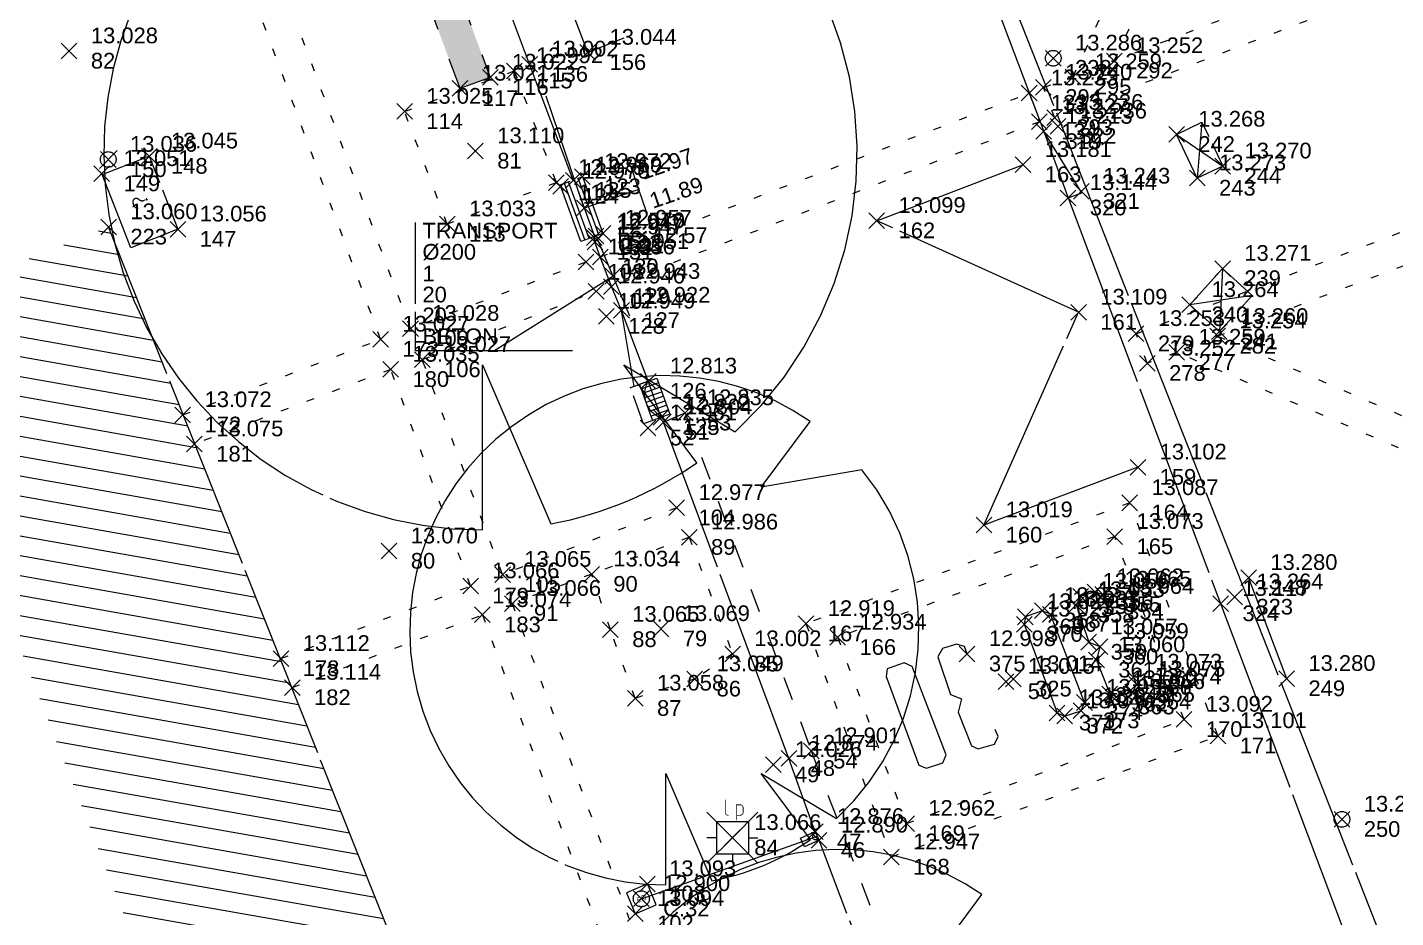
# Model space of a CAD drawing. Header units: metres. Extents: x 1223562 to 1223801, y 7191360 to 7191620.
# Drawn here: x 1223744.37 to 1223761.81, y 7191598.03 to 7191609.38 of the extents above; entities that cross this region are included whole.
import ezdxf
from ezdxf.enums import TextEntityAlignment as Align

# ---------------------------------------------------------------- set-up
doc = ezdxf.new("R2010")
doc.units = ezdxf.units.M
doc.header["$PDMODE"] = 3
doc.header["$PDSIZE"] = 0.1
for name, pattern in [('LL_0822', [2.5, 2.5, 0]), ('LL_0824', [0.35, 0.1, -0.25]), ('LL_0828', [0.8, 0.4, -0.4]), ('LL_0829', [0.6, 0.3, -0.3]), ('ML_0862', [1, 0.5, -0.5]), ('ML_2576', [2.5, 2.5, 0]), ('ML_2577', [2.5, 2.5, 0]), ('RL_1105', [2.5, 2.5, 0]), ('Socle_Continu', [2.5, 2.5, 0]), ('YL_2901', [2.5, 2.5, 0])]:
    doc.linetypes.add(name, pattern=pattern)
for name, color, linetype, lineweight in [('BATIH_SCS', 201, 'Socle_Continu', 13), ('EAUPO_SCS', 140, 'Socle_Continu', 13), ('ECPUB_SCS', 30, 'Socle_Continu', 13), ('INDET_SCS', 7, 'Socle_Continu', 13), ('JARDI_SCS', 82, 'Socle_Continu', 13), ('MARQU_PSS', 7, 'Socle_Continu', 13), ('MARQU_SCS', 7, 'Socle_Continu', 13), ('MOBUR_SCS', 251, 'Socle_Continu', 13), ('SIGTA_SCI', 7, 'Socle_Continu', 13), ('SIGTM_SCI', 1, 'Socle_Continu', 13), ('SIGTO_SCI', 255, 'Socle_Continu', 13), ('VOIRH_SCS', 7, 'Socle_Continu', 13), ('VOIRI_SCS', 7, 'Socle_Continu', 13)]:
    doc.layers.add(name, color=color, linetype=linetype, lineweight=lineweight)
for name, color, linetype, lineweight, true_color in [('BATIM_SCS', 7, 'Socle_Continu', 13, 0xdf7fff), ('EAUPL_PSI', 5, 'Socle_Continu', 13, 0x0000ff), ('EAUPL_SCI', 5, 'Socle_Continu', 13, 0x0000ff), ('EAUPL_SCS', 5, 'Socle_Continu', 13, 0x0000ff), ('EAUPL_SCT', 5, 'Socle_Continu', 13, 0x0000ff), ('SIGTS_PSS', 7, 'Socle_Continu', 13, 0x9966cc)]:
    doc.layers.add(name, color=color, linetype=linetype, lineweight=lineweight, true_color=true_color)
doc.styles.add('Reseaux', font='arial.ttf')
doc.styles.get("Standard").update_dxf_attribs({"font": 'arial.ttf'})
doc.styles.add('Style_1', font='WINGDNG2.TTF')
doc.styles.add('Style_2', font='WINGDNG3.TTF')
doc.linetypes.add('BL_0068', pattern='A,0.508,-0.254,["}",Style_2,S=0.254,R=0,X=-0.2,Y=-0.12],0.254', length=1.016)
doc.linetypes.add('BL_0101', pattern='A,3,-0.2,0.2,-0.381,["ep",Standard,S=0.254,R=0,X=-0.2,Y=-0.1],-0.381,0.2,-0.2', length=4.562)
doc.linetypes.add('NL_0902', pattern='A,0,["U",Style_1,S=0.127,R=0,X=-0.105,Y=-0.085],1', length=1)

# ---------------------------------------------------------------- blocks, each defined once
blk = doc.blocks.new('YP_1521')
at = {"layer": 'SIGTO_SCI', "color": 7, "linetype": 'Socle_Continu'}
blk.add_point((0, 0), dxfattribs=at)
at = {"layer": 'SIGTA_SCI', "linetype": 'Socle_Continu'}
blk.add_attdef('ALT', (0.278, 0.099), '', height=0.2, dxfattribs=at)
at = {"layer": 'SIGTA_SCI', "linetype": 'Socle_Continu', "flags": 9}
blk.add_attdef('CALQUE_ALT', (1.69, -1.18), '', height=0.2, dxfattribs=at)
at = {"layer": 'SIGTM_SCI', "linetype": 'Socle_Continu'}
blk.add_attdef('MAT', (0.278, -0.223), '', height=0.2, dxfattribs=at)
at = {"layer": 'SIGTM_SCI', "linetype": 'Socle_Continu', "flags": 9}
blk.add_attdef('CALQUE_MAT', (1.69, -1.501), '', height=0.2, dxfattribs=at)
at = {"layer": 'SIGTO_SCI', "linetype": 'Socle_Continu', "flags": 9}
for tag, p in [('ID', (1.69, 0.105)), ('NATURE', (1.69, -0.216)), ('FAMILLE', (1.69, -0.538)), ('CALQUE', (1.69, -0.859)), ('PCRS', (1.69, -1.823))]:
    blk.add_attdef(tag, p, '', height=0.2, dxfattribs=at)
blk = doc.blocks.new('BP_0091')
at = {"layer": 'EAUPL_SCS', "linetype": 'Socle_Continu'}
h = blk.add_hatch(color=256, dxfattribs=at)
h.dxf.hatch_style = 1
h.paths.add_polyline_path([(0.094, 0), (0.906, 0, 0.388383)])
blk.add_line((0.906, 0), (0.094, 0), dxfattribs=at)
at = {"layer": 'EAUPL_SCS', "linetype": 'Socle_Continu', "flags": 128}
blk.add_lwpolyline([(0, 0), (0, 0.505), (1, 0.505), (1, 0)], close=True, dxfattribs=at)
at = {"layer": 'EAUPL_SCS', "linetype": 'Socle_Continu'}
blk.add_arc((0.5, -0.444), 0.602, 47.5494, 132.4506, dxfattribs=at)
at = {"layer": 'EAUPL_SCS', "linetype": 'Socle_Continu', "flags": 9}
for tag, p in [('ID', (1.448, 0.909)), ('NATURE', (1.448, 0.587)), ('FAMILLE', (1.448, 0.266)), ('CALQUE', (1.448, -0.055)), ('PCRS', (1.448, -0.377))]:
    blk.add_attdef(tag, p, '', height=0.2, dxfattribs=at)
blk = doc.blocks.new('TP_1202')
at = {"layer": 'JARDI_SCS', "linetype": 'Socle_Continu', "flags": 128}
blk.add_lwpolyline([(0.3101, -0.3354, 0.396139), (0.3553, 0.2812), (0.1772, 0.2506), (0.2638, 0.3665, 1.3671), (0.0084, -0.4525), (0.0084, -0.2556), (0.09, -0.4455, 0.10638), (0.2645, -0.3725), (0.1772, -0.2556)], format="xyb", close=True, dxfattribs=at)
at = {"layer": 'JARDI_SCS', "linetype": 'Socle_Continu', "flags": 9}
for tag, p in [('ID', (1.0001, 0.2274)), ('NATURE', (1.0001, -0.0939)), ('FAMILLE', (1.0001, -0.4152)), ('CALQUE', (1.0001, -0.7365)), ('PCRS', (1.0001, -1.0577))]:
    blk.add_attdef(tag, p, '', height=0.2, dxfattribs=at)
blk = doc.blocks.new('GP_0481')
at = {"layer": 'ECPUB_SCS', "linetype": 'Socle_Continu'}
for p, q in [((-0.325, 0.325), (0, 0)), ((0.203, 0.203), (-0.203, 0.203)), ((-0.203, 0.203), (-0.203, -0.203)), ((0, 0), (0.325, 0.325)), ((0.203, 0.203), (0.203, -0.203)), ((0, 0), (-0.325, -0.325)), ((-0.203, 0), (-0.325, 0)), ((0.325, -0.325), (0, 0)), ((0.203, 0), (0.325, 0)), ((-0.203, -0.203), (0.203, -0.203)), ((0, -0.203), (0, -0.325))]:
    blk.add_line(p, q, dxfattribs=at)
at = {"layer": 'ECPUB_SCS', "linetype": 'Socle_Continu', "const_width": 0.01, "flags": 128}
for points in [[(-0.092, 0.487), (-0.092, 0.321, 0.378783), (-0.059, 0.287), (-0.048, 0.287)], [(0.048, 0.22), (0.048, 0.42), (0.098, 0.42, -0.410802), (0.137, 0.381), (0.137, 0.323, -0.396178), (0.098, 0.287), (0.059, 0.287)]]:
    blk.add_lwpolyline(points, format="xyb", dxfattribs=at)
at = {"layer": 'ECPUB_SCS', "linetype": 'Socle_Continu', "flags": 9}
for tag, p in [('ID', (0.722, 0.587)), ('NATURE', (0.722, 0.266)), ('FAMILLE', (0.722, -0.055)), ('CALQUE', (0.722, -0.377)), ('PCRS', (0.722, -0.698))]:
    blk.add_attdef(tag, p, '', height=0.2, dxfattribs=at)
blk = doc.blocks.new('BP_0084')
at = {"layer": 'EAUPL_SCS', "linetype": 'Socle_Continu'}
blk.add_lwpolyline([(0, 0), (1, 0), (1, 1), (0, 1)], close=True, dxfattribs=at)
at = {"layer": 'EAUPL_SCS', "linetype": 'Socle_Continu', "const_width": 0.0235, "flags": 128}
for points in [[(0.464, 0.398), (0.376, 0.398, -0.424), (0.323, 0.451), (0.323, 0.54, -0.997785), (0.464, 0.54), (0.464, 0.504), (0.341, 0.504)], [(0.552, 0.292), (0.552, 0.61), (0.631, 0.61, -0.410802), (0.693, 0.548), (0.693, 0.457, -0.396178), (0.631, 0.398), (0.57, 0.398)]]:
    blk.add_lwpolyline(points, format="xyb", dxfattribs=at)
at = {"layer": 'EAUPL_SCS', "linetype": 'Socle_Continu'}
blk.add_circle((0.5, 0.5), 0.353, dxfattribs=at)
at = {"layer": 'EAUPL_SCS', "linetype": 'Socle_Continu', "flags": 9}
for tag, p in [('ID', (1.321, 1.197)), ('NATURE', (1.321, 0.875)), ('FAMILLE', (1.321, 0.554)), ('CALQUE', (1.321, 0.233)), ('PCRS', (1.321, -0.088)), ('TYPE', (1.321, -0.41))]:
    blk.add_attdef(tag, p, '', height=0.2, dxfattribs=at)
blk = doc.blocks.new('BP_0089')
at = {"layer": 'EAUPL_SCS', "linetype": 'Socle_Continu'}
for p, q in [((1, 0.813), (-0.001, 0.812)), ((0, 0.625), (1, 0.626)), ((1, 0.376), (0, 0.375)), ((0, 0.187), (1, 0.188))]:
    blk.add_line(p, q, dxfattribs=at)
at = {"layer": 'EAUPL_SCS', "linetype": 'Socle_Continu', "flags": 128}
blk.add_lwpolyline([(0, 0), (-0.001, 1), (0.999, 1), (1, 0.001)], close=True, dxfattribs=at)
at = {"layer": 'EAUPL_SCS', "linetype": 'Socle_Continu', "flags": 9}
for tag, p in [('ID', (1.216, 0.998)), ('NATURE', (1.216, 0.676)), ('FAMILLE', (1.216, 0.355)), ('CALQUE', (1.216, 0.034)), ('PCRS', (1.216, -0.287))]:
    blk.add_attdef(tag, p, '', height=0.2, dxfattribs=at)
blk = doc.blocks.new('BP_0093')
at = {"layer": 'EAUPL_SCS', "linetype": 'Socle_Continu'}
for p, q in [((1, 0.243), (0, 0.243)), ((0, 0), (1, 0)), ((0.125, 0.243), (0.125, -0.243)), ((0.25, -0.243), (0.25, 0.243)), ((0.375, 0.243), (0.375, -0.243)), ((0.5, -0.243), (0.5, 0.243)), ((0.625, 0.243), (0.625, -0.243)), ((0.75, -0.243), (0.75, 0.243)), ((0.875, 0.243), (0.875, -0.243))]:
    blk.add_line(p, q, dxfattribs=at)
at = {"layer": 'EAUPL_SCS', "linetype": 'Socle_Continu', "flags": 128}
blk.add_lwpolyline([(1, -0.243), (0, -0.243), (0, 0.485), (1, 0.485)], close=True, dxfattribs=at)
at = {"layer": 'EAUPL_SCS', "linetype": 'Socle_Continu'}
blk.add_arc((0.5, -0.394), 0.636, 38.2258, 141.7742, dxfattribs=at)
at = {"layer": 'EAUPL_SCS', "linetype": 'Socle_Continu', "flags": 9}
for tag, p in [('ID', (1.496, 0.814)), ('NATURE', (1.496, 0.492)), ('FAMILLE', (1.496, 0.171)), ('CALQUE', (1.496, -0.15)), ('PCRS', (1.496, -0.471))]:
    blk.add_attdef(tag, p, '', height=0.2, dxfattribs=at)
blk = doc.blocks.new('LP_0841')
at = {"layer": 'VOIRI_SCS', "linetype": 'Socle_Continu', "flags": 128}
blk.add_lwpolyline([(0, 0), (0, 0.5), (1, 0)], dxfattribs=at)
at = {"layer": 'VOIRI_SCS', "linetype": 'Socle_Continu', "flags": 9}
for tag, p in [('ID', (1.428, 0.548)), ('NATURE', (1.428, 0.227)), ('FAMILLE', (1.428, -0.095)), ('CALQUE', (1.428, -0.416)), ('PCRS', (1.428, -0.737))]:
    blk.add_attdef(tag, p, '', height=0.2, dxfattribs=at)
blk = doc.blocks.new('KP_0764')
at = {"layer": 'INDET_SCS', "linetype": 'Socle_Continu', "flags": 128}
blk.add_lwpolyline([(0, 1), (1, 1), (1, 0), (0, 0)], close=True, dxfattribs=at)
blk.add_lwpolyline([(0.437, 0.578, -1), (0.562, 0.578, -0.209077), (0.53, 0.497, 0.201083), (0.5, 0.426), (0.5, 0.391)], format="xyb", dxfattribs=at)
at = {"layer": 'INDET_SCS', "linetype": 'Socle_Continu'}
blk.add_lwpolyline([(0.494, 0.365, 0.098491), (0.493, 0.362, 0.098491), (0.492, 0.359, 0.098491), (0.493, 0.356, 0.098491), (0.494, 0.354, 0.098491), (0.497, 0.352, 0.098491), (0.5, 0.352, 0.098491), (0.503, 0.352, 0.098491), (0.506, 0.354, 0.098491), (0.507, 0.356, 0.098491), (0.508, 0.359, 0.098491), (0.507, 0.362, 0.098491), (0.506, 0.365, 0.098491), (0.503, 0.367, 0.098491), (0.5, 0.367, 0.098491), (0.497, 0.367, 0.098491)], format="xyb", close=True, dxfattribs=at)
blk.add_lwpolyline([(0.494, 0.365, 0.098491), (0.493, 0.362, 0.098491), (0.492, 0.359, 0.098491), (0.493, 0.356, 0.098491), (0.494, 0.354, 0.098491), (0.497, 0.352, 0.098491), (0.5, 0.352, 0.098491), (0.503, 0.352, 0.098491), (0.506, 0.354, 0.098491), (0.507, 0.356, 0.098491), (0.508, 0.359, 0.098491), (0.507, 0.362, 0.098491), (0.506, 0.365, 0.098491), (0.503, 0.367, 0.098491), (0.5, 0.367, 0.098491), (0.497, 0.367, 0.098491)], format="xyb", close=True, dxfattribs=at)
at = {"layer": 'INDET_SCS', "linetype": 'Socle_Continu', "flags": 9}
for tag, p in [('ID', (1.453, 0.86)), ('NATURE', (1.453, 0.539)), ('FAMILLE', (1.453, 0.218)), ('CALQUE', (1.453, -0.103)), ('PCRS', (1.453, -0.425))]:
    blk.add_attdef(tag, p, '', height=0.2, dxfattribs=at)
blk = doc.blocks.new('AP_0001')
at = {"layer": 'EAUPO_SCS', "linetype": 'Socle_Continu'}
blk.add_line((0.113, 0.113), (-0.113, -0.113), dxfattribs=at)
blk.add_circle((0, 0), 0.1, dxfattribs=at)
at = {"layer": 'EAUPO_SCS', "linetype": 'Socle_Continu', "flags": 9}
for tag, p in [('ID', (0.809, 0.507)), ('NATURE', (0.809, 0.186)), ('FAMILLE', (0.809, -0.135)), ('CALQUE', (0.809, -0.456)), ('PCRS', (0.809, -0.778))]:
    blk.add_attdef(tag, p, '', height=0.2, dxfattribs=at)
blk = doc.blocks.new('LP_0843')
at = {"layer": 'VOIRI_SCS', "linetype": 'Socle_Continu'}
blk.add_circle((0, 0), 0.1, dxfattribs=at)
at = {"layer": 'VOIRI_SCS', "linetype": 'Socle_Continu', "flags": 9}
for tag, p in [('ID', (0.829, 0.061)), ('NATURE', (0.829, -0.26)), ('FAMILLE', (0.829, -0.582)), ('CALQUE', (0.829, -0.903)), ('PCRS', (0.829, -1.224))]:
    blk.add_attdef(tag, p, '', height=0.2, dxfattribs=at)
blk = doc.blocks.new('NP_0936')
at = {"layer": 'MOBUR_SCS', "linetype": 'Socle_Continu'}
for p, q in [((0, 0), (1, 1)), ((0, 1), (1, 0))]:
    blk.add_line(p, q, dxfattribs=at)
at = {"layer": 'MOBUR_SCS', "linetype": 'Socle_Continu', "flags": 128}
blk.add_lwpolyline([(1, 0), (0, 0), (0, 1), (1, 1)], close=True, dxfattribs=at)
at = {"layer": 'MOBUR_SCS', "linetype": 'Socle_Continu', "flags": 9}
for tag, p in [('ID', (1.232, 0.847)), ('NATURE', (1.232, 0.525)), ('FAMILLE', (1.232, 0.204)), ('CALQUE', (1.232, -0.117)), ('PCRS', (1.232, -0.438))]:
    blk.add_attdef(tag, p, '', height=0.2, dxfattribs=at)
blk = doc.blocks.new('LP_0842')
at = {"layer": 'VOIRI_SCS', "linetype": 'Socle_Continu', "flags": 128}
blk.add_lwpolyline([(1, 0), (1, 0.5), (0, 0)], dxfattribs=at)
at = {"layer": 'VOIRI_SCS', "linetype": 'Socle_Continu', "flags": 9}
for tag, p in [('ID', (1.488, 0.614)), ('NATURE', (1.488, 0.292)), ('FAMILLE', (1.488, -0.029)), ('CALQUE', (1.488, -0.35)), ('PCRS', (1.488, -0.672))]:
    blk.add_attdef(tag, p, '', height=0.2, dxfattribs=at)
blk = doc.blocks.new('BP_2051')
at = {"layer": 'EAUPL_PSI', "linetype": 'Socle_Continu'}
blk.add_line((0.733, 0), (0, 0), dxfattribs=at)
at = {"layer": 'EAUPL_PSI', "linetype": 'Socle_Continu', "flags": 128}
blk.add_lwpolyline([(0.733, -0.3), (0.733, 0.3)], dxfattribs=at)
at = {"layer": 'EAUPL_PSI', "linetype": 'Socle_Continu'}
blk.add_point((0, 0), dxfattribs=at)
for tag, p in [('TAMPON', (0.824, 0.196)), ('RADIER', (0.824, -0.192))]:
    blk.add_attdef(tag, text='', height=0.2, dxfattribs=at).set_placement(p, align=Align.MIDDLE_LEFT)
at = {"layer": 'EAUPL_PSI', "linetype": 'Socle_Continu', "style": 'Reseaux', "flags": 9}
for tag, p in [('ID', (2.428, 0.07)), ('NATURE', (2.428, -0.251))]:
    blk.add_attdef(tag, p, '', height=0.2, dxfattribs=at)
at = {"layer": 'EAUPL_PSI', "linetype": 'Socle_Continu', "flags": 9}
for tag, p in [('FAMILLE', (2.428, -0.573)), ('CALQUE', (2.428, -0.894)), ('PCRS', (2.428, -1.215))]:
    blk.add_attdef(tag, p, '', height=0.2, dxfattribs=at)
blk = doc.blocks.new('BP_0095')
at = {"layer": 'EAUPL_SCI', "linetype": 'Socle_Continu'}
blk.add_point((0, 0), dxfattribs=at)
at = {"layer": 'EAUPL_SCI', "linetype": 'Socle_Continu', "insert": (0.268, 0.01), "char_height": 0.2, "attachment_point": 4}
blk.add_mtext_dynamic_manual_height_columns('\\pxql;Fe:', width=0.46273, gutter_width=1, heights=[0], dxfattribs=at)
at = {"layer": 'EAUPL_SCI', "linetype": 'Socle_Continu'}
blk.add_attdef('FE', text='', height=0.2, dxfattribs=at).set_placement((0.722, 0.01), align=Align.MIDDLE_LEFT)
at = {"layer": 'EAUPL_SCI', "linetype": 'Socle_Continu', "style": 'Reseaux', "flags": 9}
for tag, p in [('ID', (1.737, -0.12)), ('NATURE', (1.737, -0.441))]:
    blk.add_attdef(tag, p, '', height=0.2, dxfattribs=at)
at = {"layer": 'EAUPL_SCI', "linetype": 'Socle_Continu', "flags": 9}
for tag, p in [('FAMILLE', (1.737, -0.763)), ('CALQUE', (1.737, -1.084)), ('PCRS', (1.737, -1.405))]:
    blk.add_attdef(tag, p, '', height=0.2, dxfattribs=at)
blk = doc.blocks.new('*U143')
at = {"layer": 'EAUPL_SCI', "linetype": 'Socle_Continu'}
blk.add_line((-1.516, -0.955), (0, 0), dxfattribs=at)
at = {"layer": 'EAUPL_SCI', "linetype": 'Socle_Continu', "flags": 128}
blk.add_lwpolyline([(-0.516, -0.955), (-2.516, -0.955), (-2.516, 0.684)], dxfattribs=at)
at = {"layer": 'EAUPL_SCI', "linetype": 'Socle_Continu'}
blk.add_point((0, 0), dxfattribs=at)
at = {"layer": 'EAUPL_SCI', "linetype": 'Socle_Continu', "flags": 9}
for tag, p in [('ID', (2.47, 1.418)), ('NATURE', (2.47, 1.097)), ('FAMILLE', (2.47, 0.776)), ('CALQUE', (2.47, 0.454))]:
    blk.add_attdef(tag, p, '', height=0.2, dxfattribs=at)
at = {"layer": 'EAUPL_SCI', "linetype": 'Socle_Continu'}
for tag, p in [('TYPE', (-2.427, 0.478)), ('DIAM', (-2.427, 0.208)), ('NBR', (-2.427, -0.07)), ('LARG', (-2.427, -0.336)), ('HAUT', (-2.427, -0.602)), ('MATER', (-2.427, -0.868))]:
    blk.add_attdef(tag, p, '', height=0.2, dxfattribs=at)

msp = doc.modelspace()

# ---------------------------------------------------------------- hatches: boundary and pattern name
at = {"layer": 'BATIH_SCS', "linetype": 'Socle_Continu'}
h = msp.add_hatch(dxfattribs=at)
h.set_pattern_fill('RL_1107', color=256, angle=305, pattern_type=2)
h.set_pattern_definition([(350, (0, 0), (0.043412044417, 0.246201938253), [])])
h.paths.add_polyline_path([(1223745.405, 7191606.831), (1223742.617, 7191605.723), (1223747.24, 7191593.865), (1223750.272, 7191585.197), (1223753.355, 7191586.401), (1223749.971, 7191594.871), (1223750.055, 7191594.902), (1223749.893, 7191595.342), (1223749.253, 7191597.097), (1223749.03, 7191597.711)])
h.paths.add_polyline_path([(1223749.174, 7191596.629), (1223749.214, 7191596.518), (1223749.128, 7191596.55)], flags=16)
h.paths.add_polyline_path([(1223751.222, 7191591.491), (1223751.276, 7191591.357), (1223751.169, 7191591.392)], flags=16)
h.paths.add_polyline_path([(1223751.628, 7191590.127), (1223751.682, 7191589.992), (1223751.575, 7191590.028)], flags=16)
at = {"layer": 'VOIRH_SCS', "linetype": 'Socle_Continu'}
h = msp.add_hatch(dxfattribs=at)
h.set_pattern_fill('LL_0828', color=256, pattern_type=2)
h.set_pattern_definition([(0, (0, 0), (0, 0.1099852), [0.0635, -0.127]), (120, (0, 0), (-0.0952499772403, -0.0549926), [0.0635, -0.127]), (60, (0.0635, 0), (-0.0952499772403, 0.0549926), [0.0635, -0.127])])
h.paths.add_polyline_path([(1223756.106, 7191613.889), (1223755.738, 7191613.747), (1223756.665, 7191611.202), (1223757.068, 7191611.359)])
h.paths.add_polyline_path([(1223750.268, 7191608.738), (1223749.884, 7191608.597), (1223748.935, 7191611.127), (1223749.33, 7191611.281)])
h.paths.add_polyline_path([(1223773.638, 7191567.527), (1223774.009, 7191567.694), (1223774.374, 7191566.862), (1223774.755, 7191566.044), (1223775.18, 7191565.272), (1223775.679, 7191564.559), (1223775.355, 7191564.321), (1223774.826, 7191565.063), (1223774.385, 7191565.854), (1223773.987, 7191566.695)])
h.paths.add_polyline_path([(1223767.145, 7191564.407), (1223767.508, 7191564.565), (1223768.539, 7191562.053), (1223768.158, 7191561.915)])

# ---------------------------------------------------------------- linework, layer by layer
at = {"layer": 'BATIM_SCS', "linetype": 'RL_1105'}
msp.add_polyline3d([(1223750.272, 7191585.197, 13.307), (1223753.355, 7191586.401, 13.29), (1223749.971, 7191594.871, 13.169), (1223750.055, 7191594.902, 13.161), (1223749.893, 7191595.342, 13.157), (1223749.253, 7191597.097, 13.142), (1223749.03, 7191597.711, 13.149), (1223745.405, 7191606.831, 13.06)], dxfattribs=at)
at = {"layer": 'EAUPL_SCS', "linetype": 'BL_0068'}
msp.add_polyline3d([(1223752.194, 7191598.268, 12.9), (1223754.434, 7191599.068, 12.883)], dxfattribs=at)
at = {"layer": 'EAUPL_SCT', "linetype": 'BL_0101'}
for points in [[(1223751.467, 7191607.072, 11.89), (1223750.98, 7191608.499, 11.89)], [(1223752.046, 7191605.695, 12.57), (1223751.617, 7191606.716, 12.57)]]:
    msp.add_polyline3d(points, dxfattribs=at)
at = {"layer": 'MARQU_PSS', "color": 40, "linetype": 'ML_2576', "true_color": 0xffbf00}
msp.add_polyline3d([(1223758.521, 7191603.769, 13.102), (1223756.559, 7191603.032, 13.019), (1223757.765, 7191605.743, 13.109), (1223755.194, 7191606.911, 13.099), (1223757.057, 7191607.625, 13.181)], dxfattribs=at)
at = {"layer": 'MARQU_PSS', "linetype": 'ML_2577'}
for points in [[(1223758.106, 7191602.055, 13.064), (1223758.072, 7191602.147, 13.065), (1223757.973, 7191602.179, 13.062), (1223757.794, 7191602.122, 13.056), (1223757.734, 7191602.014, 13.053), (1223757.896, 7191601.539, 13.057), (1223758.037, 7191601.482, 13.059), (1223757.994, 7191601.311, 13.06), (1223758.162, 7191600.88, 13.062), (1223758.246, 7191600.842, 13.066), (1223758.457, 7191600.904, 13.074), (1223758.504, 7191601, 13.075), (1223758.464, 7191601.091, 13.073)], [(1223756.345, 7191601.39, 12.998), (1223756.31, 7191601.482, 12.997), (1223756.211, 7191601.514, 12.994), (1223756.033, 7191601.457, 12.986), (1223755.973, 7191601.35, 12.982), (1223756.135, 7191600.874, 12.988), (1223756.275, 7191600.817, 12.993), (1223756.232, 7191600.646, 12.991), (1223756.4, 7191600.216, 12.996), (1223756.485, 7191600.178, 12.998), (1223756.695, 7191600.239, 13.006), (1223756.742, 7191600.336, 13.008), (1223756.702, 7191600.426, 13.007)]]:
    msp.add_polyline3d(points, dxfattribs=at)
for points in [[(1223757.408, 7191601.895, 13.037), (1223757.303, 7191601.939, 13.037), (1223757.089, 7191601.862, 13.027), (1223757.074, 7191601.767, 13.023), (1223757.492, 7191600.637, 13.036), (1223757.588, 7191600.597, 13.04), (1223757.798, 7191600.665, 13.045), (1223757.841, 7191600.77, 13.053)], [(1223755.646, 7191601.23, 12.968), (1223755.541, 7191601.274, 12.964), (1223755.327, 7191601.198, 12.954), (1223755.312, 7191601.102, 12.952), (1223755.73, 7191599.973, 12.969), (1223755.826, 7191599.932, 12.974), (1223756.036, 7191600.001, 12.982), (1223756.079, 7191600.105, 12.984)]]:
    msp.add_polyline3d(points, close=True, dxfattribs=at)
at = {"layer": 'MARQU_SCS', "linetype": 'ML_0862'}
msp.add_polyline3d([(1223750.45, 7191611.853, 13.084), (1223750.913, 7191612.032, 13.099), (1223751.972, 7191609.237, 13.064), (1223751.511, 7191609.055, 13.044)], close=True, dxfattribs=at)
at = {"layer": 'MOBUR_SCS', "linetype": 'NL_0902'}
msp.add_polyline3d([(1223759.932, 7191602.361, 13.28), (1223760.417, 7191601.074, 13.28)], dxfattribs=at)
at = {"layer": 'SIGTS_PSS', "linetype": 'YL_2901'}
msp.add_polyline3d([(1223754.624, 7191615.542, 13.233), (1223774.768, 7191564.41, 13.107), (1223759.899, 7191516.921, 12.089), (1223739.481, 7191487.157, 10.877), (1223712.27, 7191430.488, 6.902), (1223666.985, 7191365.329, 3.888), (1223604.313, 7191397.356, 4.87), (1223562.746, 7191366.34, 4.088)], dxfattribs=at)
at = {"layer": 'VOIRI_SCS', "linetype": 'LL_0824'}
for points in [[(1223765.576, 7191611.341, 13.253), (1223757.459, 7191608.226, 13.236), (1223757.318, 7191608.61, 13.24), (1223757.695, 7191608.743, 13.259), (1223762.659, 7191619.532, 13.144)], [(1223765.431, 7191611.723, 13.251), (1223758.221, 7191608.948, 13.252), (1223762.104, 7191617.35, 13.166), (1223763.672, 7191616.66, 13.172)], [(1223751.488, 7191606.383, 12.956), (1223749.252, 7191605.536, 13.028), (1223747.117, 7191611.257, 13.035), (1223749.32, 7191612.16, 13.047)], [(1223746.35, 7191604.436, 13.072), (1223748.871, 7191605.399, 13.027), (1223746.754, 7191611.109, 13.046), (1223746.053, 7191610.819, 13.038), (1223744.042, 7191609.993, 13.024)], [(1223763.557, 7191592.192, 13.155), (1223763.363, 7191592.728, 13.138), (1223767.63, 7191601.52, 13.161), (1223759.017, 7191605.233, 13.259), (1223758.641, 7191605.093, 13.252), (1223758.499, 7191605.47, 13.253), (1223766.643, 7191608.596, 13.235)], [(1223766.823, 7191608.192, 13.239), (1223759.538, 7191605.44, 13.254), (1223767.801, 7191601.871, 13.165), (1223768.71, 7191603.79, 13.178)], [(1223752.645, 7191603.252, 12.977), (1223750.425, 7191602.401, 13.065), (1223749.402, 7191605.14, 13.027), (1223751.618, 7191606.012, 12.946)], [(1223747.601, 7191601.329, 13.112), (1223750.017, 7191602.255, 13.066), (1223749, 7191605.015, 13.035), (1223746.499, 7191604.064, 13.075)], [(1223752.804, 7191602.876, 12.986), (1223751.559, 7191602.405, 13.034), (1223750.548, 7191602.031, 13.066), (1223753.65, 7191593.674, 13.136), (1223755.924, 7191594.498, 12.974)], [(1223752.804, 7191602.876, 12.986), (1223753.356, 7191601.389, 13.002), (1223752.875, 7191601.07, 13.049), (1223752.116, 7191600.823, 13.058), (1223751.8, 7191601.7, 13.065), (1223751.559, 7191602.405, 13.034)], [(1223747.745, 7191600.96, 13.114), (1223750.168, 7191601.888, 13.074), (1223753.251, 7191593.532, 13.144)]]:
    msp.add_polyline3d(points, dxfattribs=at)
at = {"layer": 'VOIRI_SCS', "linetype": 'LL_0822'}
for points in [[(1223754.844, 7191614.628, 13.216), (1223757.321, 7191608.048, 13.213), (1223757.631, 7191607.202, 13.144), (1223759.576, 7191602.03, 13.117), (1223761.312, 7191597.424, 13.136)], [(1223751.326, 7191607.426, 12.969), (1223750.77, 7191608.905, 13.002), (1223749.518, 7191612.23, 13.043), (1223749.382, 7191612.604, 13.04), (1223748.903, 7191613.93, 12.958)], [(1223752.281, 7191604.865, 12.813), (1223751.941, 7191605.767, 12.922), (1223751.812, 7191606.071, 12.943), (1223751.67, 7191606.45, 12.951), (1223751.603, 7191606.638, 12.947), (1223751.596, 7191606.696, 12.947)], [(1223754.409, 7191599.123, 12.876), (1223754.074, 7191600.057, 12.874), (1223752.475, 7191604.343, 12.804)], [(1223765.495, 7191570.963, 13.125), (1223762.623, 7191578.069, 13.157), (1223762.13, 7191579.287, 13.125), (1223758.808, 7191587.529, 13.017), (1223758.389, 7191588.545, 13.021), (1223758.091, 7191589.312, 13.009), (1223757.636, 7191590.403, 12.978), (1223756.845, 7191592.537, 12.954), (1223756.106, 7191594.56, 12.954), (1223755.736, 7191595.649, 12.95), (1223754.459, 7191599.014, 12.89)]]:
    msp.add_polyline3d(points, dxfattribs=at)
at = {"layer": 'VOIRI_SCS', "linetype": 'LL_0828'}
msp.add_polyline3d([(1223750.268, 7191608.738, 13.022), (1223749.884, 7191608.597, 13.021), (1223748.935, 7191611.127, 13.059), (1223749.33, 7191611.281, 13.048)], close=True, dxfattribs=at)
at = {"layer": 'VOIRI_SCS', "linetype": 'LL_0824'}
for points in [[(1223751.11, 7191607.395, 12.975), (1223749.721, 7191606.868, 13.033), (1223749.176, 7191608.303, 13.025), (1223750.574, 7191608.82, 12.992)], [(1223751.812, 7191606.071, 12.943), (1223751.67, 7191606.45, 12.951), (1223757.136, 7191608.537, 13.233), (1223757.266, 7191608.172, 13.227)], [(1223758.417, 7191603.315, 13.087), (1223754.292, 7191601.773, 12.919), (1223755.379, 7191598.8, 12.947), (1223759.542, 7191600.345, 13.101)], [(1223758.227, 7191602.884, 13.073), (1223754.696, 7191601.6, 12.934), (1223755.573, 7191599.227, 12.962), (1223759.11, 7191600.554, 13.092)]]:
    msp.add_polyline3d(points, close=True, dxfattribs=at)
at = {"layer": 'VOIRI_SCS', "linetype": 'LL_0829'}
msp.add_polyline3d([(1223752.475, 7191604.343, 12.804), (1223752.751, 7191604.461, 12.835), (1223754.36, 7191600.152, 12.901), (1223756.06, 7191595.661, 12.968), (1223757.142, 7191592.616, 12.993), (1223757.927, 7191590.51, 13.017), (1223759.083, 7191587.643, 13.054), (1223762.406, 7191579.414, 13.152), (1223762.908, 7191578.157, 13.169), (1223764.002, 7191575.443, 13.153), (1223765.787, 7191571.039, 13.133), (1223767.498, 7191566.83, 13.145), (1223767.926, 7191565.747, 13.131), (1223768.066, 7191565.37, 13.135), (1223769.643, 7191561.476, 13.083), (1223769.815, 7191561.017, 13.083), (1223769.425, 7191560.247, 13.072), (1223766.949, 7191555.533, 12.886)], dxfattribs=at)

# ---------------------------------------------------------------- block references
at = {"layer": 'EAUPL_PSI', "linetype": 'Socle_Continu', "rotation": 18.85991439034575}
msp.add_blockref('BP_2051', (1223751.467, 7191607.072, 12.97), dxfattribs=at).add_auto_attribs({'TAMPON': '12.97', 'RADIER': '11.89'})
at = {"layer": 'EAUPL_SCI', "linetype": 'Socle_Continu'}
msp.add_blockref('*U143', (1223751.831, 7191606.206), dxfattribs=at).add_auto_attribs({'TYPE': 'TRANSPORT', 'DIAM': 'Ø200', 'NBR': '1', 'LARG': '20', 'HAUT': '20', 'MATER': 'BETON'})
at = {"layer": 'EAUPL_SCI', "linetype": 'Socle_Continu', "rotation": 0.009882830134121261}
msp.add_blockref('BP_0095', (1223751.617, 7191606.716), dxfattribs=at).add_auto_attribs({'FE': '12.57'})
at = {"layer": 'EAUPL_SCS', "linetype": 'Socle_Continu'}
for name, p, xscale, yscale, rotation in [('BP_0089', (1223751.705, 7191606.749, 12.957), 0.7694234435287033, 0.3023288403245055, 109.9257399281), ('BP_0093', (1223752.446, 7191604.403, 12.822), 0.4899846309504035, 0.4899846309504035, 109.6674004287447), ('BP_0091', (1223754.459, 7191599.014, 12.89), 0.1206049582395219, 0.4038, 114.4780427595992), ('BP_0084', (1223752.117, 7191598.078, 13.094), 0.2899437993228989, 0.2899437993228989, 23.05237641782052)]:
    msp.add_blockref(name, p, dxfattribs=dict(at, xscale=xscale, yscale=yscale, rotation=rotation))
at = {"layer": 'EAUPO_SCS', "linetype": 'Socle_Continu'}
msp.add_blockref('AP_0001', (1223745.4, 7191607.691, 13.036), dxfattribs=at)
at = {"layer": 'ECPUB_SCS', "linetype": 'Socle_Continu'}
msp.add_blockref('GP_0481', (1223753.355, 7191599.046, 13.066), dxfattribs=at)
at = {"layer": 'INDET_SCS', "linetype": 'Socle_Continu', "xscale": 1.001109851443136, "yscale": 0.6446620278866878, "rotation": 111.4675257521249}
msp.add_blockref('KP_0764', (1223746.288, 7191606.802, 13.056), dxfattribs=at)
at = {"layer": 'JARDI_SCS', "linetype": 'Socle_Continu'}
for p, xscale, yscale in [((1223750.08, 7191607.799, 13.11), 10.66694714199233, 10.66694714199233), ((1223752.444, 7191601.709, 13.069), 7.209273888451212, 7.209273888451212), ((1223754.667, 7191595.726, 13.152), 7.080720152033677, 7.080720152033677)]:
    msp.add_blockref('TP_1202', p, dxfattribs=dict(at, xscale=xscale, yscale=yscale))
at = {"layer": 'MOBUR_SCS', "linetype": 'Socle_Continu'}
for p, xscale, yscale, rotation in [((1223759.014, 7191608.011, 13.268), 0.6170688158130846, 0.359038616875772, 295.3906986316575), ((1223759.6, 7191606.301, 13.271), 0.6223138707254444, 0.5103981964457459, 227.912380630537)]:
    msp.add_blockref('NP_0936', p, dxfattribs=dict(at, xscale=xscale, yscale=yscale, rotation=rotation))
at = {"layer": 'SIGTO_SCI', "linetype": 'Socle_Continu'}
for p, values in [((1223744.901, 7191609.073, 13.028), {'ALT': '13.028', 'MAT': '82'}), ((1223751.511, 7191609.055, 13.044), {'ALT': '13.044', 'MAT': '156'}), ((1223750.77, 7191608.905, 13.002), {'ALT': '13.002', 'MAT': '136'}), ((1223757.443, 7191608.982, 13.286), {'ALT': '13.286', 'MAT': '238'}), ((1223758.221, 7191608.948, 13.252), {'ALT': '13.252', 'MAT': '292'}), ((1223750.268, 7191608.738, 13.022), {'ALT': '13.022', 'MAT': '116'}), ((1223750.574, 7191608.82, 12.992), {'ALT': '12.992', 'MAT': '115'}), ((1223757.695, 7191608.743, 13.259), {'ALT': '13.259', 'MAT': '295'}), ((1223749.884, 7191608.597, 13.021), {'ALT': '13.021', 'MAT': '117'}), ((1223757.136, 7191608.537, 13.233), {'ALT': '13.233', 'MAT': '133'}), ((1223757.318, 7191608.61, 13.24), {'ALT': '13.240', 'MAT': '294'}), ((1223749.176, 7191608.303, 13.025), {'ALT': '13.025', 'MAT': '114'}), ((1223757.266, 7191608.172, 13.227), {'ALT': '13.227', 'MAT': '134'}), ((1223757.459, 7191608.226, 13.236), {'ALT': '13.236', 'MAT': '293'}), ((1223757.321, 7191608.048, 13.213), {'ALT': '13.213', 'MAT': '319'}), ((1223757.504, 7191608.114, 13.236), {'ALT': '13.236', 'MAT': '322'}), ((1223759.014, 7191608.011, 13.268), {'ALT': '13.268', 'MAT': '242'}), ((1223745.4, 7191607.691, 13.036), {'ALT': '13.036', 'MAT': '150'}), ((1223745.922, 7191607.733, 13.045), {'ALT': '13.045', 'MAT': '148'}), ((1223750.08, 7191607.799, 13.11), {'ALT': '13.110', 'MAT': '81'}), ((1223745.317, 7191607.509, 13.051), {'ALT': '13.051', 'MAT': '149'}), ((1223751.443, 7191607.472, 12.972), {'ALT': '12.972', 'MAT': '123'}), ((1223757.057, 7191607.625, 13.181), {'ALT': '13.181', 'MAT': '163'}), ((1223759.603, 7191607.606, 13.27), {'ALT': '13.270', 'MAT': '244'}), ((1223751.11, 7191607.395, 12.975), {'ALT': '12.975', 'MAT': '112'}), ((1223751.166, 7191607.349, 12.97), {'ALT': '12.970', 'MAT': '124'}), ((1223751.326, 7191607.426, 12.969), {'ALT': '12.969', 'MAT': '135'}), ((1223757.801, 7191607.285, 13.243), {'ALT': '13.243', 'MAT': '321'}), ((1223759.278, 7191607.454, 13.273), {'ALT': '13.273', 'MAT': '243'}), ((1223757.631, 7191607.202, 13.144), {'ALT': '13.144', 'MAT': '320'}), ((1223745.405, 7191606.831, 13.06), {'ALT': '13.060', 'MAT': '223'}), ((1223746.288, 7191606.802, 13.056), {'ALT': '13.056', 'MAT': '147'}), ((1223749.721, 7191606.868, 13.033), {'ALT': '13.033', 'MAT': '113'}), ((1223755.194, 7191606.911, 13.099), {'ALT': '13.099', 'MAT': '162'}), ((1223751.596, 7191606.696, 12.947), {'ALT': '12.947', 'MAT': '132'}), ((1223751.603, 7191606.638, 12.947), {'ALT': '12.947', 'MAT': '131'}), ((1223751.617, 7191606.716, 12.57), {'ALT': '12.570', 'MAT': 'C.31'}), ((1223751.705, 7191606.749, 12.957), {'ALT': '12.957', 'MAT': '122'}), ((1223751.67, 7191606.45, 12.951), {'ALT': '12.951', 'MAT': '130'}), ((1223751.488, 7191606.383, 12.956), {'ALT': '12.956', 'MAT': '108'}), ((1223759.6, 7191606.301, 13.271), {'ALT': '13.271', 'MAT': '239'}), ((1223751.812, 7191606.071, 12.943), {'ALT': '12.943', 'MAT': '129'}), ((1223751.618, 7191606.012, 12.946), {'ALT': '12.946', 'MAT': '107'}), ((1223751.941, 7191605.767, 12.922), {'ALT': '12.922', 'MAT': '127'}), ((1223757.765, 7191605.743, 13.109), {'ALT': '13.109', 'MAT': '161'}), ((1223759.183, 7191605.839, 13.264), {'ALT': '13.264', 'MAT': '240'}), ((1223751.749, 7191605.693, 12.949), {'ALT': '12.949', 'MAT': '128'}), ((1223748.871, 7191605.399, 13.027), {'ALT': '13.027', 'MAT': '173'}), ((1223749.252, 7191605.536, 13.028), {'ALT': '13.028', 'MAT': '109'}), ((1223758.499, 7191605.47, 13.253), {'ALT': '13.253', 'MAT': '279'}), ((1223759.538, 7191605.44, 13.254), {'ALT': '13.254', 'MAT': '282'}), ((1223759.561, 7191605.496, 13.26), {'ALT': '13.260', 'MAT': '241'}), ((1223759.017, 7191605.233, 13.259), {'ALT': '13.259', 'MAT': '277'}), ((1223749, 7191605.015, 13.035), {'ALT': '13.035', 'MAT': '180'}), ((1223749.402, 7191605.14, 13.027), {'ALT': '13.027', 'MAT': '106'}), ((1223758.641, 7191605.093, 13.252), {'ALT': '13.252', 'MAT': '278'}), ((1223752.281, 7191604.865, 12.813), {'ALT': '12.813', 'MAT': '126'}), ((1223746.35, 7191604.436, 13.072), {'ALT': '13.072', 'MAT': '172'}), ((1223752.446, 7191604.403, 12.822), {'ALT': '12.822', 'MAT': '125'}), ((1223752.475, 7191604.343, 12.804), {'ALT': '12.804', 'MAT': '51'}), ((1223752.751, 7191604.461, 12.835), {'ALT': '12.835', 'MAT': '53'}), ((1223752.28, 7191604.269, 12.961), {'ALT': '12.961', 'MAT': '52'}), ((1223746.499, 7191604.064, 13.075), {'ALT': '13.075', 'MAT': '181'}), ((1223758.521, 7191603.769, 13.102), {'ALT': '13.102', 'MAT': '159'}), ((1223758.417, 7191603.315, 13.087), {'ALT': '13.087', 'MAT': '164'}), ((1223752.645, 7191603.252, 12.977), {'ALT': '12.977', 'MAT': '104'}), ((1223756.559, 7191603.032, 13.019), {'ALT': '13.019', 'MAT': '160'}), ((1223752.804, 7191602.876, 12.986), {'ALT': '12.986', 'MAT': '89'}), ((1223758.227, 7191602.884, 13.073), {'ALT': '13.073', 'MAT': '165'}), ((1223748.978, 7191602.699, 13.07), {'ALT': '13.070', 'MAT': '80'}), ((1223750.425, 7191602.401, 13.065), {'ALT': '13.065', 'MAT': '105'}), ((1223751.559, 7191602.405, 13.034), {'ALT': '13.034', 'MAT': '90'}), ((1223750.017, 7191602.255, 13.066), {'ALT': '13.066', 'MAT': '179'}), ((1223759.932, 7191602.361, 13.28), {'ALT': '13.280', 'MAT': '248'}), ((1223757.794, 7191602.122, 13.056), {'ALT': '13.056', 'MAT': '357'}), ((1223757.973, 7191602.179, 13.062), {'ALT': '13.062', 'MAT': '356'}), ((1223758.072, 7191602.147, 13.065), {'ALT': '13.065', 'MAT': '355'}), ((1223758.106, 7191602.055, 13.064), {'ALT': '13.064', 'MAT': '354'}), ((1223759.754, 7191602.114, 13.264), {'ALT': '13.264', 'MAT': '323'}), ((1223750.168, 7191601.888, 13.074), {'ALT': '13.074', 'MAT': '183'}), ((1223750.548, 7191602.031, 13.066), {'ALT': '13.066', 'MAT': '91'}), ((1223757.303, 7191601.939, 13.037), {'ALT': '13.037', 'MAT': '368'}), ((1223757.408, 7191601.895, 13.037), {'ALT': '13.037', 'MAT': '367'}), ((1223757.734, 7191602.014, 13.053), {'ALT': '13.053', 'MAT': '358'}), ((1223759.576, 7191602.03, 13.117), {'ALT': '13.117', 'MAT': '324'}), ((1223752.444, 7191601.709, 13.069), {'ALT': '13.069', 'MAT': '79'}), ((1223754.292, 7191601.773, 12.919), {'ALT': '12.919', 'MAT': '167'}), ((1223757.074, 7191601.767, 13.023), {'ALT': '13.023', 'MAT': '370'}), ((1223757.089, 7191601.862, 13.027), {'ALT': '13.027', 'MAT': '369'}), ((1223751.8, 7191601.7, 13.065), {'ALT': '13.065', 'MAT': '88'}), ((1223754.696, 7191601.6, 12.934), {'ALT': '12.934', 'MAT': '166'}), ((1223757.896, 7191601.539, 13.057), {'ALT': '13.057', 'MAT': '359'}), ((1223753.356, 7191601.389, 13.002), {'ALT': '13.002', 'MAT': '85'}), ((1223756.345, 7191601.39, 12.998), {'ALT': '12.998', 'MAT': '375'}), ((1223758.037, 7191601.482, 13.059), {'ALT': '13.059', 'MAT': '360'}), ((1223747.601, 7191601.329, 13.112), {'ALT': '13.112', 'MAT': '178'}), ((1223757.994, 7191601.311, 13.06), {'ALT': '13.060', 'MAT': '361'}), ((1223752.875, 7191601.07, 13.049), {'ALT': '13.049', 'MAT': '86'}), ((1223756.84, 7191601.037, 13.015), {'ALT': '13.015', 'MAT': '50'}), ((1223756.934, 7191601.07, 13.014), {'ALT': '13.014', 'MAT': '325'}), ((1223758.464, 7191601.091, 13.073), {'ALT': '13.073', 'MAT': '366'}), ((1223760.417, 7191601.074, 13.28), {'ALT': '13.280', 'MAT': '249'}), ((1223747.745, 7191600.96, 13.114), {'ALT': '13.114', 'MAT': '182'}), ((1223758.162, 7191600.88, 13.062), {'ALT': '13.062', 'MAT': '362'}), ((1223758.246, 7191600.842, 13.066), {'ALT': '13.066', 'MAT': '363'}), ((1223758.457, 7191600.904, 13.074), {'ALT': '13.074', 'MAT': '364'}), ((1223758.504, 7191601, 13.075), {'ALT': '13.075', 'MAT': '365'}), ((1223752.116, 7191600.823, 13.058), {'ALT': '13.058', 'MAT': '87'}), ((1223757.798, 7191600.665, 13.045), {'ALT': '13.045', 'MAT': '373'}), ((1223757.841, 7191600.77, 13.053), {'ALT': '13.053', 'MAT': '374'}), ((1223757.492, 7191600.637, 13.036), {'ALT': '13.036', 'MAT': '371'}), ((1223757.588, 7191600.597, 13.04), {'ALT': '13.040', 'MAT': '372'}), ((1223759.11, 7191600.554, 13.092), {'ALT': '13.092', 'MAT': '170'}), ((1223759.542, 7191600.345, 13.101), {'ALT': '13.101', 'MAT': '171'}), ((1223754.36, 7191600.152, 12.901), {'ALT': '12.901', 'MAT': '54'}), ((1223753.874, 7191599.976, 13.026), {'ALT': '13.026', 'MAT': '49'}), ((1223754.074, 7191600.057, 12.874), {'ALT': '12.874', 'MAT': '48'}), ((1223761.122, 7191599.281, 13.278), {'ALT': '13.278', 'MAT': '250'}), ((1223754.409, 7191599.123, 12.876), {'ALT': '12.876', 'MAT': '47'}), ((1223755.573, 7191599.227, 12.962), {'ALT': '12.962', 'MAT': '169'}), ((1223753.355, 7191599.046, 13.066), {'ALT': '13.066', 'MAT': '84'}), ((1223754.459, 7191599.014, 12.89), {'ALT': '12.890', 'MAT': '46'}), ((1223755.379, 7191598.8, 12.947), {'ALT': '12.947', 'MAT': '168'}), ((1223752.27, 7191598.458, 13.093), {'ALT': '13.093', 'MAT': '103'}), ((1223752.194, 7191598.268, 12.9), {'ALT': '12.900', 'MAT': 'C.32'}), ((1223752.117, 7191598.078, 13.094), {'ALT': '13.094', 'MAT': '102'})]:
    msp.add_blockref('YP_1521', p, dxfattribs=at).add_auto_attribs(values)
at = {"layer": 'VOIRI_SCS', "linetype": 'Socle_Continu'}
for p in [(1223757.443, 7191608.982, 13.286), (1223761.122, 7191599.281, 13.278)]:
    msp.add_blockref('LP_0843', p, dxfattribs=at)
at = {"layer": 'VOIRI_SCS', "linetype": 'Socle_Continu', "xscale": 0.9012, "yscale": 0.379363654452581, "zscale": 2.000000002673073, "rotation": 290.1153638912977}
msp.add_blockref('LP_0842', (1223757.321, 7191608.048, 13.213), dxfattribs=at)
at = {"layer": 'VOIRI_SCS', "linetype": 'Socle_Continu', "xscale": 0.964216238145637, "yscale": 0.3794, "rotation": 110.654449212134}
msp.add_blockref('LP_0841', (1223752.281, 7191604.865, 12.813), dxfattribs=at)

doc.saveas('drawing.dxf')
